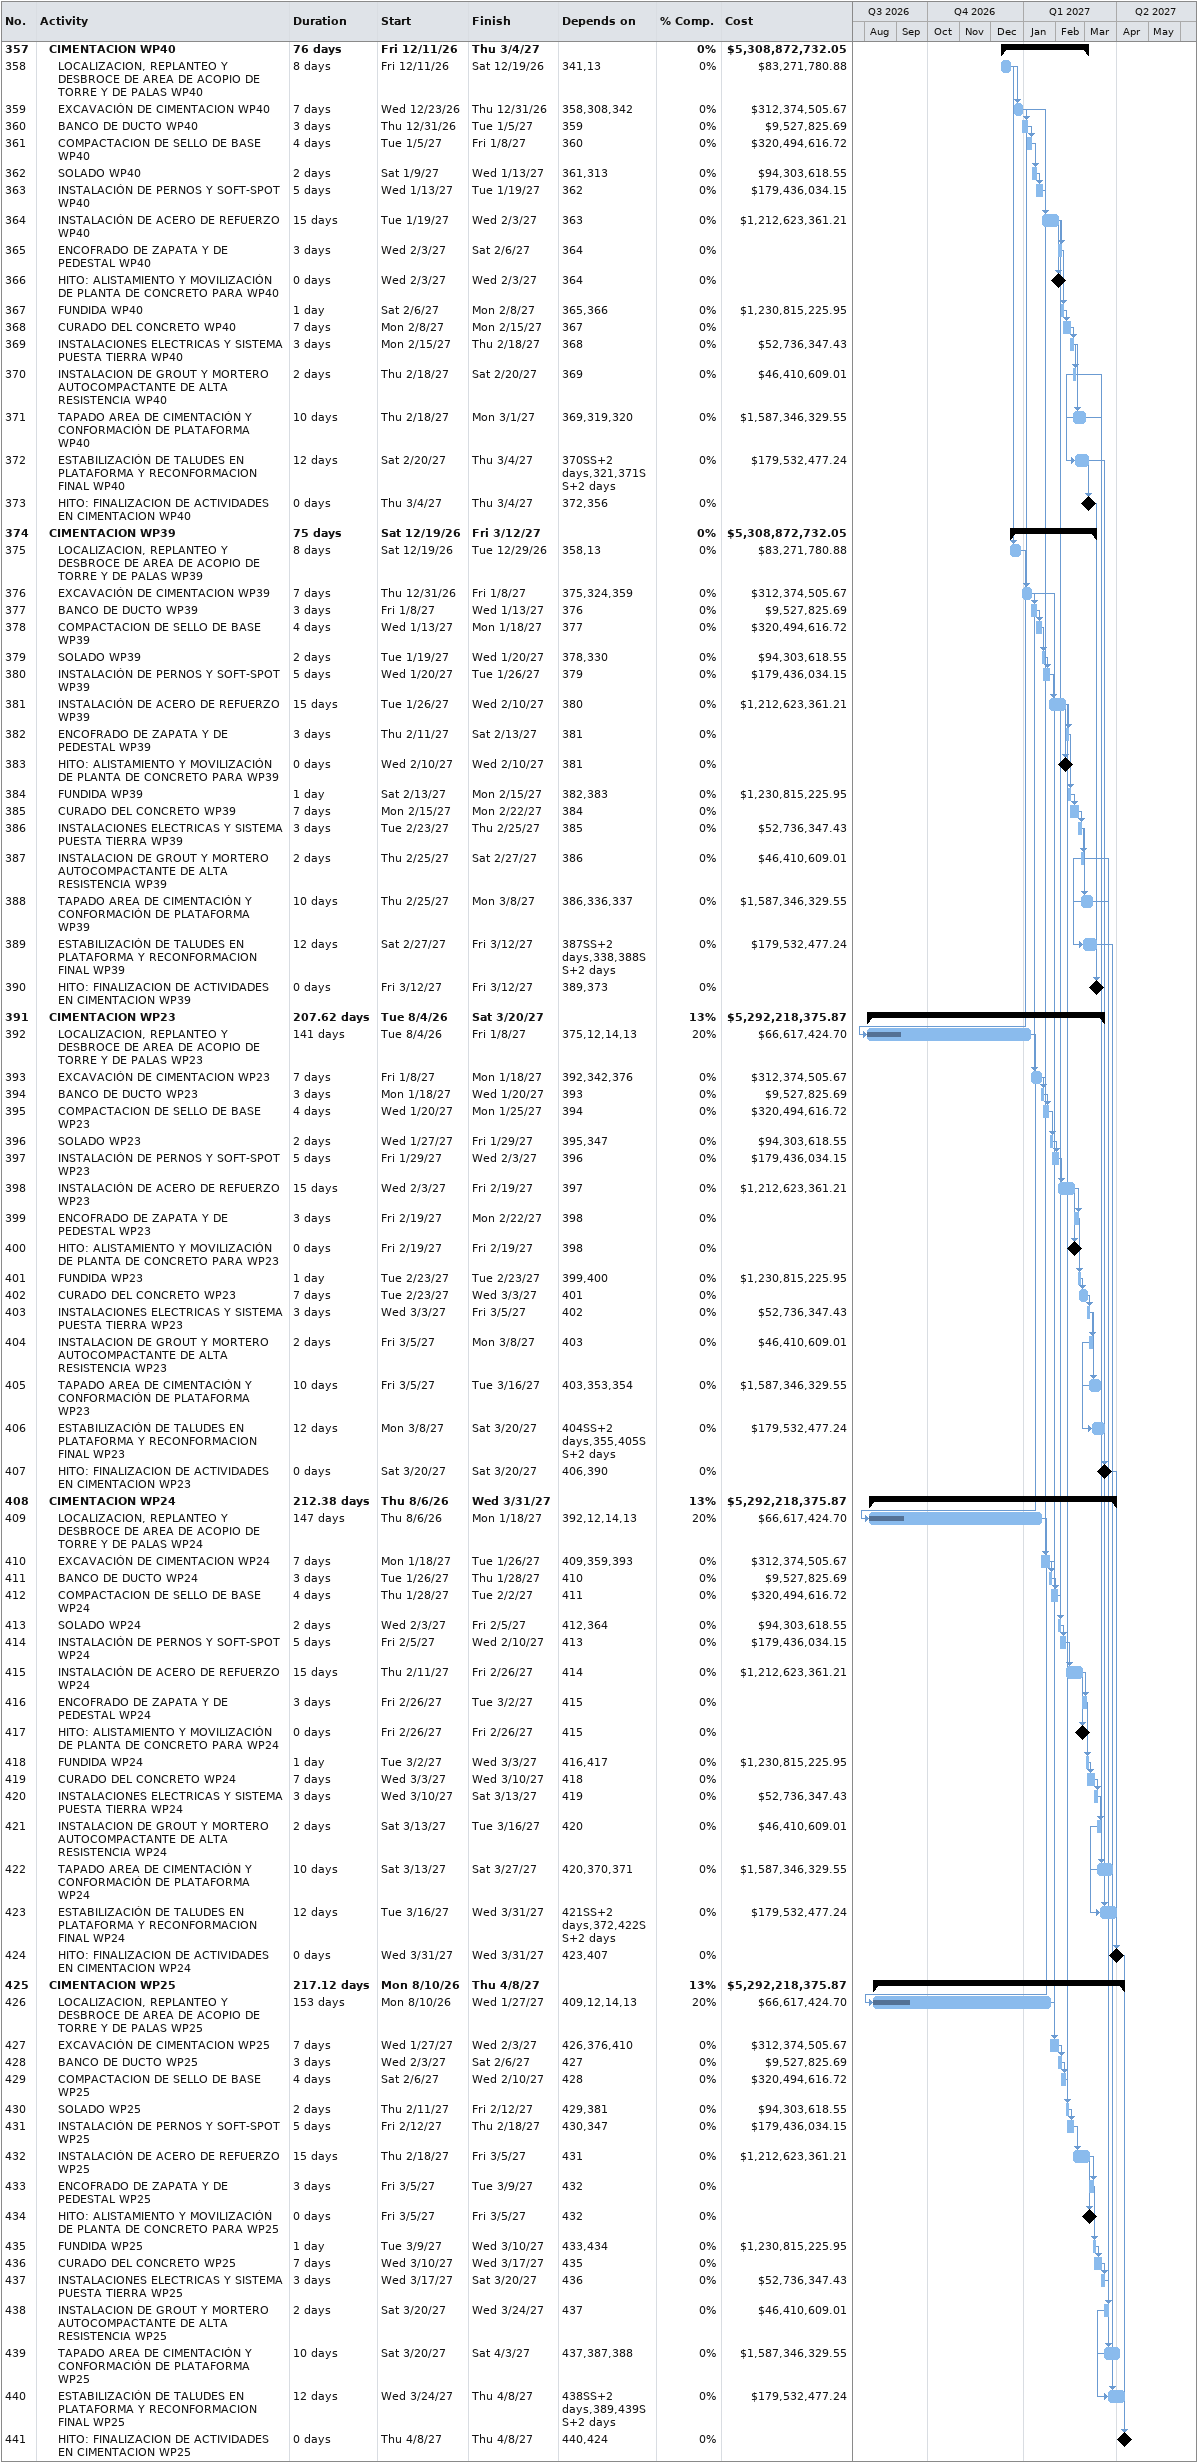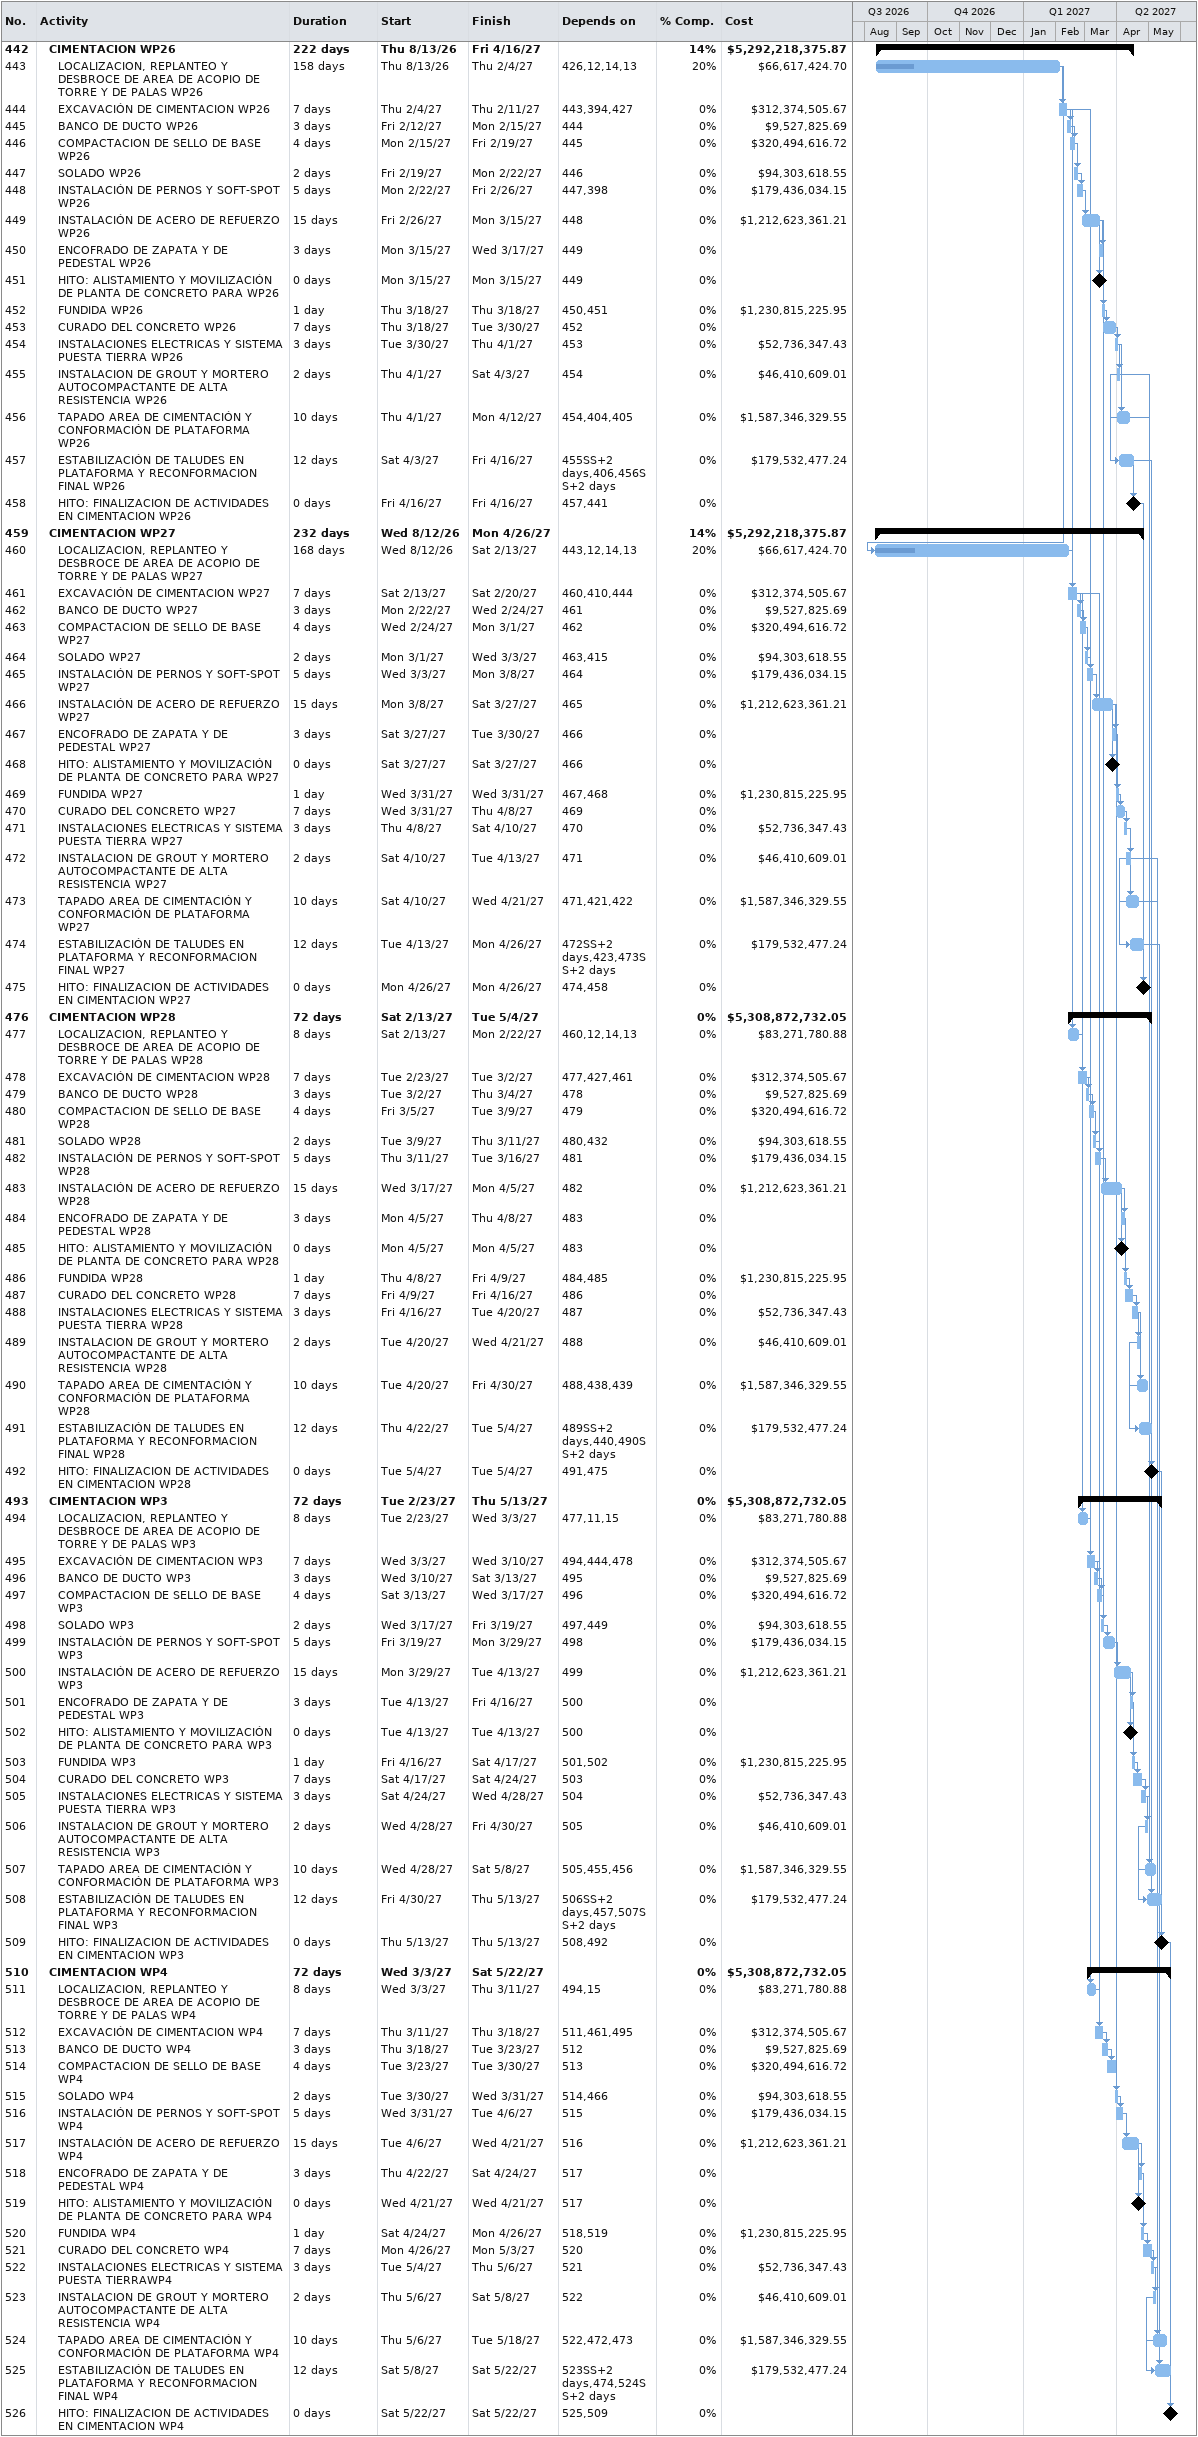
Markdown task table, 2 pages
| ID | Level | Task | Duration | Start | Finish | Predecessors | % complete | Cost ($) |
|---|---|---|---|---|---|---|---|---|
| 357 | 2 | **CIMENTACION WP40** | 76d | 2026-12-11 | 2027-03-04 |  | 0 | 5308872732.05 |
| 358 | 3 | LOCALIZACION, REPLANTEO Y DESBROCE DE AREA DE ACOPIO DE TORRE Y DE PALAS WP40 | 8d | 2026-12-11 | 2026-12-19 | 341, 13 | 0 | 83271780.88 |
| 359 | 3 | EXCAVACIÓN DE CIMENTACION WP40 | 7d | 2026-12-23 | 2026-12-31 | 358, 308, 342 | 0 | 312374505.67 |
| 360 | 3 | BANCO DE DUCTO WP40 | 3d | 2026-12-31 | 2027-01-05 | 359 | 0 | 9527825.69 |
| 361 | 3 | COMPACTACION DE SELLO DE BASE WP40 | 4d | 2027-01-05 | 2027-01-08 | 360 | 0 | 320494616.72 |
| 362 | 3 | SOLADO WP40 | 2d | 2027-01-09 | 2027-01-13 | 361, 313 | 0 | 94303618.55 |
| 363 | 3 | INSTALACIÓN DE PERNOS Y SOFT-SPOT WP40 | 5d | 2027-01-13 | 2027-01-19 | 362 | 0 | 179436034.15 |
| 364 | 3 | INSTALACIÓN DE ACERO DE REFUERZO WP40 | 15d | 2027-01-19 | 2027-02-03 | 363 | 0 | 1212623361.21 |
| 365 | 3 | ENCOFRADO DE ZAPATA Y DE PEDESTAL WP40 | 3d | 2027-02-03 | 2027-02-06 | 364 | 0 |  |
| 366 | 3 | HITO: ALISTAMIENTO Y MOVILIZACIÓN DE PLANTA DE CONCRETO PARA WP40 | 0d | 2027-02-03 | 2027-02-03 | 364 | 0 |  |
| 367 | 3 | FUNDIDA WP40 | 1d | 2027-02-06 | 2027-02-08 | 365, 366 | 0 | 1230815225.95 |
| 368 | 3 | CURADO DEL CONCRETO WP40 | 7d | 2027-02-08 | 2027-02-15 | 367 | 0 |  |
| 369 | 3 | INSTALACIONES ELECTRICAS Y SISTEMA PUESTA TIERRA WP40 | 3d | 2027-02-15 | 2027-02-18 | 368 | 0 | 52736347.43 |
| 370 | 3 | INSTALACION DE GROUT Y MORTERO AUTOCOMPACTANTE DE ALTA RESISTENCIA WP40 | 2d | 2027-02-18 | 2027-02-20 | 369 | 0 | 46410609.01 |
| 371 | 3 | TAPADO AREA DE CIMENTACIÓN Y CONFORMACIÓN DE PLATAFORMA WP40 | 10d | 2027-02-18 | 2027-03-01 | 369, 319, 320 | 0 | 1587346329.55 |
| 372 | 3 | ESTABILIZACIÓN DE TALUDES EN PLATAFORMA Y RECONFORMACION FINAL WP40 | 12d | 2027-02-20 | 2027-03-04 | 370SS+2d, 321, 371SS+2d | 0 | 179532477.24 |
| 373 | 3 | HITO: FINALIZACION DE ACTIVIDADES EN CIMENTACION WP40 | 0d | 2027-03-04 | 2027-03-04 | 372, 356 | 0 |  |
| 374 | 2 | **CIMENTACION WP39** | 75d | 2026-12-19 | 2027-03-12 |  | 0 | 5308872732.05 |
| 375 | 3 | LOCALIZACION, REPLANTEO Y DESBROCE DE AREA DE ACOPIO DE TORRE Y DE PALAS WP39 | 8d | 2026-12-19 | 2026-12-29 | 358, 13 | 0 | 83271780.88 |
| 376 | 3 | EXCAVACIÓN DE CIMENTACION WP39 | 7d | 2026-12-31 | 2027-01-08 | 375, 324, 359 | 0 | 312374505.67 |
| 377 | 3 | BANCO DE DUCTO WP39 | 3d | 2027-01-08 | 2027-01-13 | 376 | 0 | 9527825.69 |
| 378 | 3 | COMPACTACION DE SELLO DE BASE WP39 | 4d | 2027-01-13 | 2027-01-18 | 377 | 0 | 320494616.72 |
| 379 | 3 | SOLADO WP39 | 2d | 2027-01-19 | 2027-01-20 | 378, 330 | 0 | 94303618.55 |
| 380 | 3 | INSTALACIÓN DE PERNOS Y SOFT-SPOT WP39 | 5d | 2027-01-20 | 2027-01-26 | 379 | 0 | 179436034.15 |
| 381 | 3 | INSTALACIÓN DE ACERO DE REFUERZO WP39 | 15d | 2027-01-26 | 2027-02-10 | 380 | 0 | 1212623361.21 |
| 382 | 3 | ENCOFRADO DE ZAPATA Y DE PEDESTAL WP39 | 3d | 2027-02-11 | 2027-02-13 | 381 | 0 |  |
| 383 | 3 | HITO: ALISTAMIENTO Y MOVILIZACIÓN DE PLANTA DE CONCRETO PARA WP39 | 0d | 2027-02-10 | 2027-02-10 | 381 | 0 |  |
| 384 | 3 | FUNDIDA WP39 | 1d | 2027-02-13 | 2027-02-15 | 382, 383 | 0 | 1230815225.95 |
| 385 | 3 | CURADO DEL CONCRETO WP39 | 7d | 2027-02-15 | 2027-02-22 | 384 | 0 |  |
| 386 | 3 | INSTALACIONES ELECTRICAS Y SISTEMA PUESTA TIERRA WP39 | 3d | 2027-02-23 | 2027-02-25 | 385 | 0 | 52736347.43 |
| 387 | 3 | INSTALACION DE GROUT Y MORTERO AUTOCOMPACTANTE DE ALTA RESISTENCIA WP39 | 2d | 2027-02-25 | 2027-02-27 | 386 | 0 | 46410609.01 |
| 388 | 3 | TAPADO AREA DE CIMENTACIÓN Y CONFORMACIÓN DE PLATAFORMA WP39 | 10d | 2027-02-25 | 2027-03-08 | 386, 336, 337 | 0 | 1587346329.55 |
| 389 | 3 | ESTABILIZACIÓN DE TALUDES EN PLATAFORMA Y RECONFORMACION FINAL WP39 | 12d | 2027-02-27 | 2027-03-12 | 387SS+2d, 338, 388SS+2d | 0 | 179532477.24 |
| 390 | 3 | HITO: FINALIZACION DE ACTIVIDADES EN CIMENTACION WP39 | 0d | 2027-03-12 | 2027-03-12 | 389, 373 | 0 |  |
| 391 | 2 | **CIMENTACION WP23** | 207.62d | 2026-08-04 | 2027-03-20 |  | 13 | 5292218375.87 |
| 392 | 3 | LOCALIZACION, REPLANTEO Y DESBROCE DE AREA DE ACOPIO DE TORRE Y DE PALAS WP23 | 141d | 2026-08-04 | 2027-01-08 | 375, 12, 14, 13 | 20 | 66617424.70 |
| 393 | 3 | EXCAVACIÓN DE CIMENTACION WP23 | 7d | 2027-01-08 | 2027-01-18 | 392, 342, 376 | 0 | 312374505.67 |
| 394 | 3 | BANCO DE DUCTO WP23 | 3d | 2027-01-18 | 2027-01-20 | 393 | 0 | 9527825.69 |
| 395 | 3 | COMPACTACION DE SELLO DE BASE WP23 | 4d | 2027-01-20 | 2027-01-25 | 394 | 0 | 320494616.72 |
| 396 | 3 | SOLADO WP23 | 2d | 2027-01-27 | 2027-01-29 | 395, 347 | 0 | 94303618.55 |
| 397 | 3 | INSTALACIÓN DE PERNOS Y SOFT-SPOT WP23 | 5d | 2027-01-29 | 2027-02-03 | 396 | 0 | 179436034.15 |
| 398 | 3 | INSTALACIÓN DE ACERO DE REFUERZO WP23 | 15d | 2027-02-03 | 2027-02-19 | 397 | 0 | 1212623361.21 |
| 399 | 3 | ENCOFRADO DE ZAPATA Y DE PEDESTAL WP23 | 3d | 2027-02-19 | 2027-02-22 | 398 | 0 |  |
| 400 | 3 | HITO: ALISTAMIENTO Y MOVILIZACIÓN DE PLANTA DE CONCRETO PARA WP23 | 0d | 2027-02-19 | 2027-02-19 | 398 | 0 |  |
| 401 | 3 | FUNDIDA WP23 | 1d | 2027-02-23 | 2027-02-23 | 399, 400 | 0 | 1230815225.95 |
| 402 | 3 | CURADO DEL CONCRETO WP23 | 7d | 2027-02-23 | 2027-03-03 | 401 | 0 |  |
| 403 | 3 | INSTALACIONES ELECTRICAS Y SISTEMA PUESTA TIERRA WP23 | 3d | 2027-03-03 | 2027-03-05 | 402 | 0 | 52736347.43 |
| 404 | 3 | INSTALACION DE GROUT Y MORTERO AUTOCOMPACTANTE DE ALTA RESISTENCIA WP23 | 2d | 2027-03-05 | 2027-03-08 | 403 | 0 | 46410609.01 |
| 405 | 3 | TAPADO AREA DE CIMENTACIÓN Y CONFORMACIÓN DE PLATAFORMA WP23 | 10d | 2027-03-05 | 2027-03-16 | 403, 353, 354 | 0 | 1587346329.55 |
| 406 | 3 | ESTABILIZACIÓN DE TALUDES EN PLATAFORMA Y RECONFORMACION FINAL WP23 | 12d | 2027-03-08 | 2027-03-20 | 404SS+2d, 355, 405SS+2d | 0 | 179532477.24 |
| 407 | 3 | HITO: FINALIZACION DE ACTIVIDADES EN CIMENTACION WP23 | 0d | 2027-03-20 | 2027-03-20 | 406, 390 | 0 |  |
| 408 | 2 | **CIMENTACION WP24** | 212.38d | 2026-08-06 | 2027-03-31 |  | 13 | 5292218375.87 |
| 409 | 3 | LOCALIZACION, REPLANTEO Y DESBROCE DE AREA DE ACOPIO DE TORRE Y DE PALAS WP24 | 147d | 2026-08-06 | 2027-01-18 | 392, 12, 14, 13 | 20 | 66617424.70 |
| 410 | 3 | EXCAVACIÓN DE CIMENTACION WP24 | 7d | 2027-01-18 | 2027-01-26 | 409, 359, 393 | 0 | 312374505.67 |
| 411 | 3 | BANCO DE DUCTO WP24 | 3d | 2027-01-26 | 2027-01-28 | 410 | 0 | 9527825.69 |
| 412 | 3 | COMPACTACION DE SELLO DE BASE WP24 | 4d | 2027-01-28 | 2027-02-02 | 411 | 0 | 320494616.72 |
| 413 | 3 | SOLADO WP24 | 2d | 2027-02-03 | 2027-02-05 | 412, 364 | 0 | 94303618.55 |
| 414 | 3 | INSTALACIÓN DE PERNOS Y SOFT-SPOT WP24 | 5d | 2027-02-05 | 2027-02-10 | 413 | 0 | 179436034.15 |
| 415 | 3 | INSTALACIÓN DE ACERO DE REFUERZO WP24 | 15d | 2027-02-11 | 2027-02-26 | 414 | 0 | 1212623361.21 |
| 416 | 3 | ENCOFRADO DE ZAPATA Y DE PEDESTAL WP24 | 3d | 2027-02-26 | 2027-03-02 | 415 | 0 |  |
| 417 | 3 | HITO: ALISTAMIENTO Y MOVILIZACIÓN DE PLANTA DE CONCRETO PARA WP24 | 0d | 2027-02-26 | 2027-02-26 | 415 | 0 |  |
| 418 | 3 | FUNDIDA WP24 | 1d | 2027-03-02 | 2027-03-03 | 416, 417 | 0 | 1230815225.95 |
| 419 | 3 | CURADO DEL CONCRETO WP24 | 7d | 2027-03-03 | 2027-03-10 | 418 | 0 |  |
| 420 | 3 | INSTALACIONES ELECTRICAS Y SISTEMA PUESTA TIERRA WP24 | 3d | 2027-03-10 | 2027-03-13 | 419 | 0 | 52736347.43 |
| 421 | 3 | INSTALACION DE GROUT Y MORTERO AUTOCOMPACTANTE DE ALTA RESISTENCIA WP24 | 2d | 2027-03-13 | 2027-03-16 | 420 | 0 | 46410609.01 |
| 422 | 3 | TAPADO AREA DE CIMENTACIÓN Y CONFORMACIÓN DE PLATAFORMA WP24 | 10d | 2027-03-13 | 2027-03-27 | 420, 370, 371 | 0 | 1587346329.55 |
| 423 | 3 | ESTABILIZACIÓN DE TALUDES EN PLATAFORMA Y RECONFORMACION FINAL WP24 | 12d | 2027-03-16 | 2027-03-31 | 421SS+2d, 372, 422SS+2d | 0 | 179532477.24 |
| 424 | 3 | HITO: FINALIZACION DE ACTIVIDADES EN CIMENTACION WP24 | 0d | 2027-03-31 | 2027-03-31 | 423, 407 | 0 |  |
| 425 | 2 | **CIMENTACION WP25** | 217.12d | 2026-08-10 | 2027-04-08 |  | 13 | 5292218375.87 |
| 426 | 3 | LOCALIZACION, REPLANTEO Y DESBROCE DE AREA DE ACOPIO DE TORRE Y DE PALAS WP25 | 153d | 2026-08-10 | 2027-01-27 | 409, 12, 14, 13 | 20 | 66617424.70 |
| 427 | 3 | EXCAVACIÓN DE CIMENTACION WP25 | 7d | 2027-01-27 | 2027-02-03 | 426, 376, 410 | 0 | 312374505.67 |
| 428 | 3 | BANCO DE DUCTO WP25 | 3d | 2027-02-03 | 2027-02-06 | 427 | 0 | 9527825.69 |
| 429 | 3 | COMPACTACION DE SELLO DE BASE WP25 | 4d | 2027-02-06 | 2027-02-10 | 428 | 0 | 320494616.72 |
| 430 | 3 | SOLADO WP25 | 2d | 2027-02-11 | 2027-02-12 | 429, 381 | 0 | 94303618.55 |
| 431 | 3 | INSTALACIÓN DE PERNOS Y SOFT-SPOT WP25 | 5d | 2027-02-12 | 2027-02-18 | 430, 347 | 0 | 179436034.15 |
| 432 | 3 | INSTALACIÓN DE ACERO DE REFUERZO WP25 | 15d | 2027-02-18 | 2027-03-05 | 431 | 0 | 1212623361.21 |
| 433 | 3 | ENCOFRADO DE ZAPATA Y DE PEDESTAL WP25 | 3d | 2027-03-05 | 2027-03-09 | 432 | 0 |  |
| 434 | 3 | HITO: ALISTAMIENTO Y MOVILIZACIÓN DE PLANTA DE CONCRETO PARA WP25 | 0d | 2027-03-05 | 2027-03-05 | 432 | 0 |  |
| 435 | 3 | FUNDIDA WP25 | 1d | 2027-03-09 | 2027-03-10 | 433, 434 | 0 | 1230815225.95 |
| 436 | 3 | CURADO DEL CONCRETO WP25 | 7d | 2027-03-10 | 2027-03-17 | 435 | 0 |  |
| 437 | 3 | INSTALACIONES ELECTRICAS Y SISTEMA PUESTA TIERRA WP25 | 3d | 2027-03-17 | 2027-03-20 | 436 | 0 | 52736347.43 |
| 438 | 3 | INSTALACION DE GROUT Y MORTERO AUTOCOMPACTANTE DE ALTA RESISTENCIA WP25 | 2d | 2027-03-20 | 2027-03-24 | 437 | 0 | 46410609.01 |
| 439 | 3 | TAPADO AREA DE CIMENTACIÓN Y CONFORMACIÓN DE PLATAFORMA WP25 | 10d | 2027-03-20 | 2027-04-03 | 437, 387, 388 | 0 | 1587346329.55 |
| 440 | 3 | ESTABILIZACIÓN DE TALUDES EN PLATAFORMA Y RECONFORMACION FINAL WP25 | 12d | 2027-03-24 | 2027-04-08 | 438SS+2d, 389, 439SS+2d | 0 | 179532477.24 |
| 441 | 3 | HITO: FINALIZACION DE ACTIVIDADES EN CIMENTACION WP25 | 0d | 2027-04-08 | 2027-04-08 | 440, 424 | 0 |  |
| 442 | 2 | **CIMENTACION WP26** | 222d | 2026-08-13 | 2027-04-16 |  | 14 | 5292218375.87 |
| 443 | 3 | LOCALIZACION, REPLANTEO Y DESBROCE DE AREA DE ACOPIO DE TORRE Y DE PALAS WP26 | 158d | 2026-08-13 | 2027-02-04 | 426, 12, 14, 13 | 20 | 66617424.70 |
| 444 | 3 | EXCAVACIÓN DE CIMENTACION WP26 | 7d | 2027-02-04 | 2027-02-11 | 443, 394, 427 | 0 | 312374505.67 |
| 445 | 3 | BANCO DE DUCTO WP26 | 3d | 2027-02-12 | 2027-02-15 | 444 | 0 | 9527825.69 |
| 446 | 3 | COMPACTACION DE SELLO DE BASE WP26 | 4d | 2027-02-15 | 2027-02-19 | 445 | 0 | 320494616.72 |
| 447 | 3 | SOLADO WP26 | 2d | 2027-02-19 | 2027-02-22 | 446 | 0 | 94303618.55 |
| 448 | 3 | INSTALACIÓN DE PERNOS Y SOFT-SPOT WP26 | 5d | 2027-02-22 | 2027-02-26 | 447, 398 | 0 | 179436034.15 |
| 449 | 3 | INSTALACIÓN DE ACERO DE REFUERZO WP26 | 15d | 2027-02-26 | 2027-03-15 | 448 | 0 | 1212623361.21 |
| 450 | 3 | ENCOFRADO DE ZAPATA Y DE PEDESTAL WP26 | 3d | 2027-03-15 | 2027-03-17 | 449 | 0 |  |
| 451 | 3 | HITO: ALISTAMIENTO Y MOVILIZACIÓN DE PLANTA DE CONCRETO PARA WP26 | 0d | 2027-03-15 | 2027-03-15 | 449 | 0 |  |
| 452 | 3 | FUNDIDA WP26 | 1d | 2027-03-18 | 2027-03-18 | 450, 451 | 0 | 1230815225.95 |
| 453 | 3 | CURADO DEL CONCRETO WP26 | 7d | 2027-03-18 | 2027-03-30 | 452 | 0 |  |
| 454 | 3 | INSTALACIONES ELECTRICAS Y SISTEMA PUESTA TIERRA WP26 | 3d | 2027-03-30 | 2027-04-01 | 453 | 0 | 52736347.43 |
| 455 | 3 | INSTALACION DE GROUT Y MORTERO AUTOCOMPACTANTE DE ALTA RESISTENCIA WP26 | 2d | 2027-04-01 | 2027-04-03 | 454 | 0 | 46410609.01 |
| 456 | 3 | TAPADO AREA DE CIMENTACIÓN Y CONFORMACIÓN DE PLATAFORMA WP26 | 10d | 2027-04-01 | 2027-04-12 | 454, 404, 405 | 0 | 1587346329.55 |
| 457 | 3 | ESTABILIZACIÓN DE TALUDES EN PLATAFORMA Y RECONFORMACION FINAL WP26 | 12d | 2027-04-03 | 2027-04-16 | 455SS+2d, 406, 456SS+2d | 0 | 179532477.24 |
| 458 | 3 | HITO: FINALIZACION DE ACTIVIDADES EN CIMENTACION WP26 | 0d | 2027-04-16 | 2027-04-16 | 457, 441 | 0 |  |
| 459 | 2 | **CIMENTACION WP27** | 232d | 2026-08-12 | 2027-04-26 |  | 14 | 5292218375.87 |
| 460 | 3 | LOCALIZACION, REPLANTEO Y DESBROCE DE AREA DE ACOPIO DE TORRE Y DE PALAS WP27 | 168d | 2026-08-12 | 2027-02-13 | 443, 12, 14, 13 | 20 | 66617424.70 |
| 461 | 3 | EXCAVACIÓN DE CIMENTACION WP27 | 7d | 2027-02-13 | 2027-02-20 | 460, 410, 444 | 0 | 312374505.67 |
| 462 | 3 | BANCO DE DUCTO WP27 | 3d | 2027-02-22 | 2027-02-24 | 461 | 0 | 9527825.69 |
| 463 | 3 | COMPACTACION DE SELLO DE BASE WP27 | 4d | 2027-02-24 | 2027-03-01 | 462 | 0 | 320494616.72 |
| 464 | 3 | SOLADO WP27 | 2d | 2027-03-01 | 2027-03-03 | 463, 415 | 0 | 94303618.55 |
| 465 | 3 | INSTALACIÓN DE PERNOS Y SOFT-SPOT WP27 | 5d | 2027-03-03 | 2027-03-08 | 464 | 0 | 179436034.15 |
| 466 | 3 | INSTALACIÓN DE ACERO DE REFUERZO WP27 | 15d | 2027-03-08 | 2027-03-27 | 465 | 0 | 1212623361.21 |
| 467 | 3 | ENCOFRADO DE ZAPATA Y DE PEDESTAL WP27 | 3d | 2027-03-27 | 2027-03-30 | 466 | 0 |  |
| 468 | 3 | HITO: ALISTAMIENTO Y MOVILIZACIÓN DE PLANTA DE CONCRETO PARA WP27 | 0d | 2027-03-27 | 2027-03-27 | 466 | 0 |  |
| 469 | 3 | FUNDIDA WP27 | 1d | 2027-03-31 | 2027-03-31 | 467, 468 | 0 | 1230815225.95 |
| 470 | 3 | CURADO DEL CONCRETO WP27 | 7d | 2027-03-31 | 2027-04-08 | 469 | 0 |  |
| 471 | 3 | INSTALACIONES ELECTRICAS Y SISTEMA PUESTA TIERRA WP27 | 3d | 2027-04-08 | 2027-04-10 | 470 | 0 | 52736347.43 |
| 472 | 3 | INSTALACION DE GROUT Y MORTERO AUTOCOMPACTANTE DE ALTA RESISTENCIA WP27 | 2d | 2027-04-10 | 2027-04-13 | 471 | 0 | 46410609.01 |
| 473 | 3 | TAPADO AREA DE CIMENTACIÓN Y CONFORMACIÓN DE PLATAFORMA WP27 | 10d | 2027-04-10 | 2027-04-21 | 471, 421, 422 | 0 | 1587346329.55 |
| 474 | 3 | ESTABILIZACIÓN DE TALUDES EN PLATAFORMA Y RECONFORMACION FINAL WP27 | 12d | 2027-04-13 | 2027-04-26 | 472SS+2d, 423, 473SS+2d | 0 | 179532477.24 |
| 475 | 3 | HITO: FINALIZACION DE ACTIVIDADES EN CIMENTACION WP27 | 0d | 2027-04-26 | 2027-04-26 | 474, 458 | 0 |  |
| 476 | 2 | **CIMENTACION WP28** | 72d | 2027-02-13 | 2027-05-04 |  | 0 | 5308872732.05 |
| 477 | 3 | LOCALIZACION, REPLANTEO Y DESBROCE DE AREA DE ACOPIO DE TORRE Y DE PALAS WP28 | 8d | 2027-02-13 | 2027-02-22 | 460, 12, 14, 13 | 0 | 83271780.88 |
| 478 | 3 | EXCAVACIÓN DE CIMENTACION WP28 | 7d | 2027-02-23 | 2027-03-02 | 477, 427, 461 | 0 | 312374505.67 |
| 479 | 3 | BANCO DE DUCTO WP28 | 3d | 2027-03-02 | 2027-03-04 | 478 | 0 | 9527825.69 |
| 480 | 3 | COMPACTACION DE SELLO DE BASE WP28 | 4d | 2027-03-05 | 2027-03-09 | 479 | 0 | 320494616.72 |
| 481 | 3 | SOLADO WP28 | 2d | 2027-03-09 | 2027-03-11 | 480, 432 | 0 | 94303618.55 |
| 482 | 3 | INSTALACIÓN DE PERNOS Y SOFT-SPOT WP28 | 5d | 2027-03-11 | 2027-03-16 | 481 | 0 | 179436034.15 |
| 483 | 3 | INSTALACIÓN DE ACERO DE REFUERZO WP28 | 15d | 2027-03-17 | 2027-04-05 | 482 | 0 | 1212623361.21 |
| 484 | 3 | ENCOFRADO DE ZAPATA Y DE PEDESTAL WP28 | 3d | 2027-04-05 | 2027-04-08 | 483 | 0 |  |
| 485 | 3 | HITO: ALISTAMIENTO Y MOVILIZACIÓN DE PLANTA DE CONCRETO PARA WP28 | 0d | 2027-04-05 | 2027-04-05 | 483 | 0 |  |
| 486 | 3 | FUNDIDA WP28 | 1d | 2027-04-08 | 2027-04-09 | 484, 485 | 0 | 1230815225.95 |
| 487 | 3 | CURADO DEL CONCRETO WP28 | 7d | 2027-04-09 | 2027-04-16 | 486 | 0 |  |
| 488 | 3 | INSTALACIONES ELECTRICAS Y SISTEMA PUESTA TIERRA WP28 | 3d | 2027-04-16 | 2027-04-20 | 487 | 0 | 52736347.43 |
| 489 | 3 | INSTALACION DE GROUT Y MORTERO AUTOCOMPACTANTE DE ALTA RESISTENCIA WP28 | 2d | 2027-04-20 | 2027-04-21 | 488 | 0 | 46410609.01 |
| 490 | 3 | TAPADO AREA DE CIMENTACIÓN Y CONFORMACIÓN DE PLATAFORMA WP28 | 10d | 2027-04-20 | 2027-04-30 | 488, 438, 439 | 0 | 1587346329.55 |
| 491 | 3 | ESTABILIZACIÓN DE TALUDES EN PLATAFORMA Y RECONFORMACION FINAL WP28 | 12d | 2027-04-22 | 2027-05-04 | 489SS+2d, 440, 490SS+2d | 0 | 179532477.24 |
| 492 | 3 | HITO: FINALIZACION DE ACTIVIDADES EN CIMENTACION WP28 | 0d | 2027-05-04 | 2027-05-04 | 491, 475 | 0 |  |
| 493 | 2 | **CIMENTACION WP3** | 72d | 2027-02-23 | 2027-05-13 |  | 0 | 5308872732.05 |
| 494 | 3 | LOCALIZACION, REPLANTEO Y DESBROCE DE AREA DE ACOPIO DE TORRE Y DE PALAS WP3 | 8d | 2027-02-23 | 2027-03-03 | 477, 11, 15 | 0 | 83271780.88 |
| 495 | 3 | EXCAVACIÓN DE CIMENTACION WP3 | 7d | 2027-03-03 | 2027-03-10 | 494, 444, 478 | 0 | 312374505.67 |
| 496 | 3 | BANCO DE DUCTO WP3 | 3d | 2027-03-10 | 2027-03-13 | 495 | 0 | 9527825.69 |
| 497 | 3 | COMPACTACION DE SELLO DE BASE WP3 | 4d | 2027-03-13 | 2027-03-17 | 496 | 0 | 320494616.72 |
| 498 | 3 | SOLADO WP3 | 2d | 2027-03-17 | 2027-03-19 | 497, 449 | 0 | 94303618.55 |
| 499 | 3 | INSTALACIÓN DE PERNOS Y SOFT-SPOT WP3 | 5d | 2027-03-19 | 2027-03-29 | 498 | 0 | 179436034.15 |
| 500 | 3 | INSTALACIÓN DE ACERO DE REFUERZO WP3 | 15d | 2027-03-29 | 2027-04-13 | 499 | 0 | 1212623361.21 |
| 501 | 3 | ENCOFRADO DE ZAPATA Y DE PEDESTAL WP3 | 3d | 2027-04-13 | 2027-04-16 | 500 | 0 |  |
| 502 | 3 | HITO: ALISTAMIENTO Y MOVILIZACIÓN DE PLANTA DE CONCRETO PARA WP3 | 0d | 2027-04-13 | 2027-04-13 | 500 | 0 |  |
| 503 | 3 | FUNDIDA WP3 | 1d | 2027-04-16 | 2027-04-17 | 501, 502 | 0 | 1230815225.95 |
| 504 | 3 | CURADO DEL CONCRETO WP3 | 7d | 2027-04-17 | 2027-04-24 | 503 | 0 |  |
| 505 | 3 | INSTALACIONES ELECTRICAS Y SISTEMA PUESTA TIERRA WP3 | 3d | 2027-04-24 | 2027-04-28 | 504 | 0 | 52736347.43 |
| 506 | 3 | INSTALACION DE GROUT Y MORTERO AUTOCOMPACTANTE DE ALTA RESISTENCIA WP3 | 2d | 2027-04-28 | 2027-04-30 | 505 | 0 | 46410609.01 |
| 507 | 3 | TAPADO AREA DE CIMENTACIÓN Y CONFORMACIÓN DE PLATAFORMA WP3 | 10d | 2027-04-28 | 2027-05-08 | 505, 455, 456 | 0 | 1587346329.55 |
| 508 | 3 | ESTABILIZACIÓN DE TALUDES EN PLATAFORMA Y RECONFORMACION FINAL WP3 | 12d | 2027-04-30 | 2027-05-13 | 506SS+2d, 457, 507SS+2d | 0 | 179532477.24 |
| 509 | 3 | HITO: FINALIZACION DE ACTIVIDADES EN CIMENTACION WP3 | 0d | 2027-05-13 | 2027-05-13 | 508, 492 | 0 |  |
| 510 | 2 | **CIMENTACION WP4** | 72d | 2027-03-03 | 2027-05-22 |  | 0 | 5308872732.05 |
| 511 | 3 | LOCALIZACION, REPLANTEO Y DESBROCE DE AREA DE ACOPIO DE TORRE Y DE PALAS WP4 | 8d | 2027-03-03 | 2027-03-11 | 494, 15 | 0 | 83271780.88 |
| 512 | 3 | EXCAVACIÓN DE CIMENTACION WP4 | 7d | 2027-03-11 | 2027-03-18 | 511, 461, 495 | 0 | 312374505.67 |
| 513 | 3 | BANCO DE DUCTO WP4 | 3d | 2027-03-18 | 2027-03-23 | 512 | 0 | 9527825.69 |
| 514 | 3 | COMPACTACION DE SELLO DE BASE WP4 | 4d | 2027-03-23 | 2027-03-30 | 513 | 0 | 320494616.72 |
| 515 | 3 | SOLADO WP4 | 2d | 2027-03-30 | 2027-03-31 | 514, 466 | 0 | 94303618.55 |
| 516 | 3 | INSTALACIÓN DE PERNOS Y SOFT-SPOT WP4 | 5d | 2027-03-31 | 2027-04-06 | 515 | 0 | 179436034.15 |
| 517 | 3 | INSTALACIÓN DE ACERO DE REFUERZO WP4 | 15d | 2027-04-06 | 2027-04-21 | 516 | 0 | 1212623361.21 |
| 518 | 3 | ENCOFRADO DE ZAPATA Y DE PEDESTAL WP4 | 3d | 2027-04-22 | 2027-04-24 | 517 | 0 |  |
| 519 | 3 | HITO: ALISTAMIENTO Y MOVILIZACIÓN DE PLANTA DE CONCRETO PARA WP4 | 0d | 2027-04-21 | 2027-04-21 | 517 | 0 |  |
| 520 | 3 | FUNDIDA WP4 | 1d | 2027-04-24 | 2027-04-26 | 518, 519 | 0 | 1230815225.95 |
| 521 | 3 | CURADO DEL CONCRETO WP4 | 7d | 2027-04-26 | 2027-05-03 | 520 | 0 |  |
| 522 | 3 | INSTALACIONES ELECTRICAS Y SISTEMA PUESTA TIERRAWP4 | 3d | 2027-05-04 | 2027-05-06 | 521 | 0 | 52736347.43 |
| 523 | 3 | INSTALACION DE GROUT Y MORTERO AUTOCOMPACTANTE DE ALTA RESISTENCIA WP4 | 2d | 2027-05-06 | 2027-05-08 | 522 | 0 | 46410609.01 |
| 524 | 3 | TAPADO AREA DE CIMENTACIÓN Y CONFORMACIÓN DE PLATAFORMA WP4 | 10d | 2027-05-06 | 2027-05-18 | 522, 472, 473 | 0 | 1587346329.55 |
| 525 | 3 | ESTABILIZACIÓN DE TALUDES EN PLATAFORMA Y RECONFORMACION FINAL WP4 | 12d | 2027-05-08 | 2027-05-22 | 523SS+2d, 474, 524SS+2d | 0 | 179532477.24 |
| 526 | 3 | HITO: FINALIZACION DE ACTIVIDADES EN CIMENTACION WP4 | 0d | 2027-05-22 | 2027-05-22 | 525, 509 | 0 |  |
